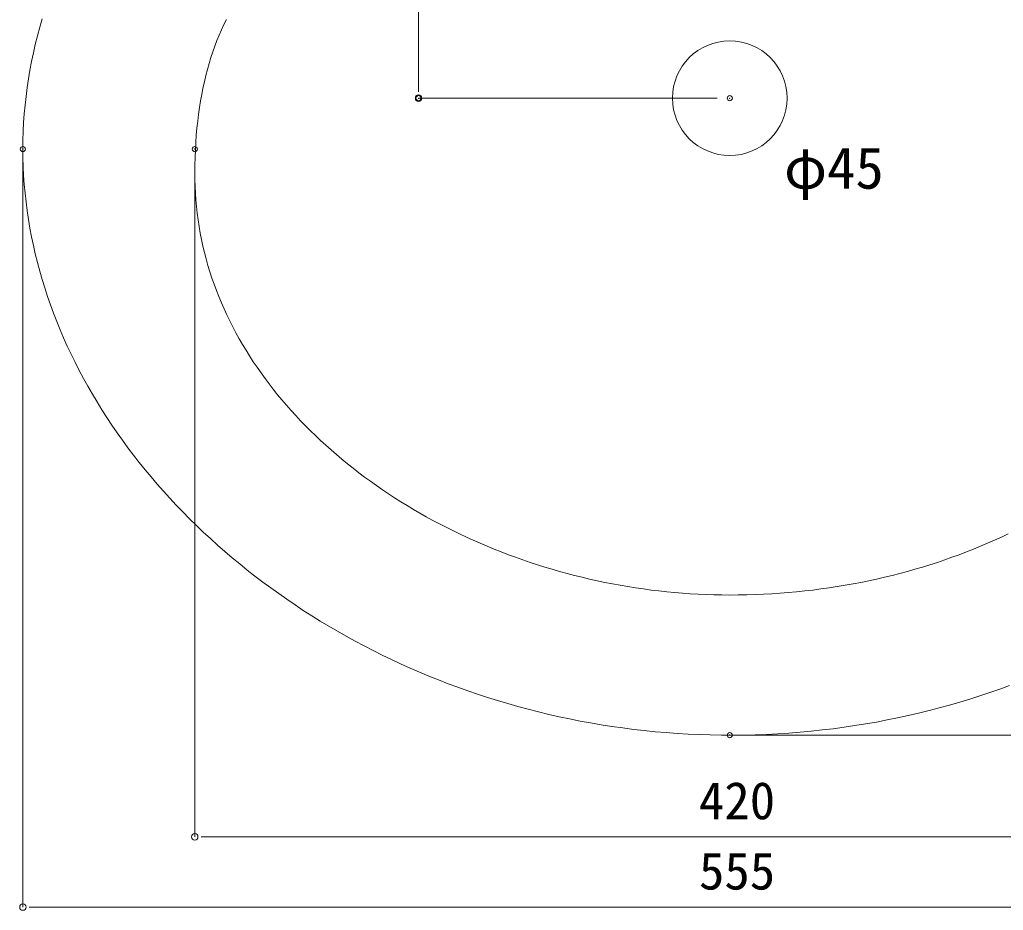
# Model space of a CAD drawing. Units: millimetres, scale not verified. Extents: x -1002 to 1010, y -687 to 676.
# Drawn here: x -805.1 to -419, y -23.5 to 326 of the extents above; entities that cross this region are included whole.
import ezdxf
from ezdxf.enums import TextEntityAlignment as Align

# ---------------------------------------------------------------- set-up
doc = ezdxf.new("R2010")
doc.units = ezdxf.units.MM
doc.header["$LTSCALE"] = 5
doc.header["$PDMODE"] = 32
doc.header["$PDSIZE"] = 2
doc.layers.add('0-0', color=7, linetype='Continuous', lineweight=15)
doc.layers.add('F-0', color=7, linetype='Continuous', lineweight=15)
doc.styles.add('ＭＳ ゴシック', font='')
doc.styles.get('ＭＳ ゴシック').set_extended_font_data('MS Gothic')

# ---------------------------------------------------------------- blocks, each defined once
blk = doc.blocks.new('_DOT_21')
at = {"layer": '0-0'}
blk.add_line((-0.5, 0), (-1, 0), dxfattribs=at)
blk.add_circle((0, 0), 0.25, dxfattribs=at)
blk.add_circle((0, 0), 0.25, dxfattribs=at)

msp = doc.modelspace()

# ---------------------------------------------------------------- linework, layer by layer
at = {"layer": 'F-0'}
for p, q in [((-648.505, 500.216), (-648.505, 300.216)), ((-531.328, 295.216), (-648.505, 295.216)), ((-803.828, 270.216), (-803.828, -22.279)), ((-736.328, 270.216), (-736.328, 5.317)), ((-521.328, 45.216), (-168.539, 45.216)), ((-731.328, 5.317), (-321.328, 5.317)), ((-798.828, -22.279), (-253.828, -22.279))]:
    msp.add_line(p, q, dxfattribs=at)
at = {"layer": 'F-0', "lineweight": 18}
for points in [[(-803.828, 275.217), (-803.793, 278.687), (-803.689, 282.147), (-803.515, 285.607), (-803.273, 289.057), (-802.964, 292.507), (-802.587, 295.937), (-802.143, 299.367), (-801.632, 302.777), (-801.056, 306.187), (-800.415, 309.577), (-799.709, 312.967), (-798.939, 316.337), (-798.106, 319.697), (-797.209, 323.047), (-796.25, 326.377)], [(-732.586, 301.687), (-732.004, 304.117), (-731.381, 306.507), (-730.716, 308.847), (-730.01, 311.157), (-729.262, 313.417), (-728.474, 315.637), (-727.645, 317.807), (-726.776, 319.947), (-725.865, 322.047), (-724.914, 324.097), (-723.923, 326.117)], [(-718.891, 200.827), (-720.166, 203.127), (-721.396, 205.447), (-722.582, 207.787), (-723.723, 210.147), (-724.818, 212.517), (-725.867, 214.907), (-726.868, 217.317), (-727.823, 219.747), (-728.73, 222.187), (-729.589, 224.637), (-730.398, 227.117), (-731.159, 229.607), (-731.869, 232.107), (-732.529, 234.627), (-733.138, 237.157), (-733.696, 239.697), (-734.201, 242.257), (-734.654, 244.837), (-735.054, 247.427), (-735.401, 250.027), (-735.693, 252.637), (-735.931, 255.267), (-736.114, 257.897), (-736.241, 260.547), (-736.312, 263.207), (-736.327, 265.977), (-736.294, 269.007), (-736.219, 271.987), (-736.101, 274.917), (-735.94, 277.797), (-735.736, 280.637), (-735.49, 283.427), (-735.201, 286.167), (-734.871, 288.867), (-734.498, 291.517), (-734.082, 294.127), (-733.625, 296.687), (-733.127, 299.207), (-732.586, 301.687)], [(-783.333, 191.541), (-784.889, 194.717), (-786.387, 197.907), (-787.828, 201.117), (-789.21, 204.347), (-790.533, 207.587), (-791.797, 210.847), (-793.002, 214.127), (-794.145, 217.417), (-795.228, 220.727), (-796.25, 224.047), (-797.209, 227.377), (-798.106, 230.727), (-798.939, 234.087), (-799.709, 237.457), (-800.415, 240.847), (-801.056, 244.237), (-801.632, 247.647), (-802.143, 251.067), (-802.587, 254.487), (-802.964, 257.927), (-803.273, 261.367), (-803.515, 264.817), (-803.689, 268.277), (-803.793, 271.747), (-803.828, 275.217)], [(-640.302, 128.148), (-642.892, 129.524), (-645.457, 130.929), (-647.999, 132.363), (-650.515, 133.825), (-653.006, 135.316), (-655.472, 136.835), (-657.911, 138.381), (-660.323, 139.955), (-662.707, 141.556), (-665.064, 143.184), (-667.392, 144.839), (-669.691, 146.52), (-671.96, 148.227), (-674.2, 149.959), (-676.409, 151.717), (-678.586, 153.501), (-680.733, 155.309), (-682.847, 157.142), (-684.928, 158.999), (-686.976, 160.88), (-688.991, 162.786), (-690.971, 164.714), (-692.916, 166.666), (-694.826, 168.641), (-696.701, 170.638), (-698.539, 172.658), (-700.34, 174.7), (-702.104, 176.763), (-703.83, 178.849), (-705.518, 180.955), (-707.166, 183.083), (-708.775, 185.231), (-710.344, 187.399), (-711.873, 189.588), (-713.361, 191.797), (-714.807, 194.027), (-716.211, 196.267), (-717.573, 198.537), (-718.891, 200.827)], [(-683.736, 87.987), (-687.106, 90.018), (-690.44, 92.089), (-693.737, 94.199), (-696.997, 96.346), (-700.218, 98.532), (-703.401, 100.755), (-706.545, 103.015), (-709.649, 105.311), (-712.713, 107.643), (-715.737, 110.009), (-718.719, 112.411), (-721.66, 114.847), (-724.558, 117.316), (-727.414, 119.818), (-730.226, 122.352), (-732.994, 124.919), (-735.718, 127.517), (-738.397, 130.146), (-741.031, 132.805), (-743.619, 135.494), (-746.16, 138.213), (-748.654, 140.96), (-751.1, 143.735), (-753.498, 146.538), (-755.848, 149.368), (-758.148, 152.225), (-760.399, 155.108), (-762.599, 158.016), (-764.749, 160.949), (-766.847, 163.907), (-768.894, 166.889), (-770.888, 169.894), (-772.829, 172.922), (-774.716, 175.973), (-776.55, 179.045), (-778.329, 182.138), (-780.053, 185.252), (-781.721, 188.387), (-783.333, 191.541)], [(-526.323, 100.21), (-529.433, 100.23), (-532.54, 100.29), (-535.642, 100.391), (-538.741, 100.53), (-541.834, 100.71), (-544.921, 100.928), (-548.003, 101.184), (-551.078, 101.479), (-554.146, 101.813), (-557.206, 102.184), (-560.259, 102.592), (-563.302, 103.038), (-566.337, 103.521), (-569.361, 104.041), (-572.376, 104.597), (-575.38, 105.19), (-578.372, 105.818), (-581.353, 106.482), (-584.321, 107.181), (-587.277, 107.915), (-590.219, 108.684), (-593.148, 109.487), (-596.062, 110.325), (-598.961, 111.197), (-601.844, 112.102), (-604.712, 113.04), (-607.563, 114.012), (-610.397, 115.016), (-613.214, 116.053), (-616.013, 117.122), (-618.793, 118.223), (-621.554, 119.356), (-624.295, 120.52), (-627.016, 121.715), (-629.717, 122.941), (-632.396, 124.198), (-635.054, 125.485), (-637.69, 126.802), (-640.302, 128.148)], [(-417.013, 124.198), (-419.688, 122.941), (-422.389, 121.715), (-425.115, 120.52), (-427.865, 119.356), (-430.639, 118.223), (-433.436, 117.122), (-436.257, 116.053), (-439.101, 115.016), (-441.967, 114.012), (-444.855, 113.04), (-447.764, 112.102)], [(-447.764, 112.102), (-450.695, 111.197), (-453.646, 110.325), (-456.618, 109.487), (-459.609, 108.684), (-462.62, 107.915), (-465.651, 107.181), (-468.7, 106.482), (-471.767, 105.818), (-474.852, 105.19), (-477.955, 104.597), (-481.075, 104.041), (-484.212, 103.521), (-487.364, 103.038), (-490.533, 102.592), (-493.718, 102.184), (-496.917, 101.813), (-500.131, 101.479), (-503.359, 101.184), (-506.601, 100.928), (-509.857, 100.71), (-513.126, 100.53), (-516.407, 100.391), (-519.701, 100.29), (-523.006, 100.23), (-526.323, 100.21)], [(-529.617, 45.233), (-533.989, 45.309), (-538.346, 45.445), (-542.687, 45.641), (-547.011, 45.897), (-551.318, 46.211), (-555.607, 46.583), (-559.878, 47.013), (-564.131, 47.499), (-568.364, 48.043), (-572.577, 48.642), (-576.77, 49.297), (-580.942, 50.007), (-585.092, 50.771), (-589.221, 51.589), (-593.327, 52.461), (-597.41, 53.385), (-601.469, 54.362), (-605.505, 55.39), (-609.515, 56.469), (-613.501, 57.6), (-617.461, 58.78), (-621.395, 60.01), (-625.302, 61.289), (-629.181, 62.616), (-633.033, 63.991), (-636.856, 65.414), (-640.651, 66.884), (-644.416, 68.4), (-648.151, 69.962), (-651.856, 71.57), (-655.529, 73.222), (-659.171, 74.918), (-662.781, 76.659), (-666.358, 78.442), (-669.902, 80.268), (-673.413, 82.136), (-676.889, 84.045), (-680.33, 85.996), (-683.736, 87.987)], [(-416.48, 64.697), (-420.334, 63.298), (-424.218, 61.946), (-428.131, 60.643), (-432.074, 59.389), (-436.046, 58.183), (-440.045, 57.028), (-444.073, 55.923), (-448.127, 54.869), (-452.209, 53.867), (-456.316, 52.916), (-460.449, 52.019), (-464.608, 51.174), (-468.792, 50.382), (-472.999, 49.645), (-477.231, 48.963), (-481.486, 48.336), (-485.763, 47.764), (-490.063, 47.249), (-494.385, 46.79), (-498.729, 46.389), (-503.093, 46.046), (-507.477, 45.762), (-511.882, 45.536), (-516.306, 45.369), (-520.749, 45.263), (-525.21, 45.217), (-529.617, 45.233)]]:
    msp.add_lwpolyline(points, dxfattribs=at)
at = {"layer": 'F-0'}
msp.add_circle((-526.328, 295.216), 22.5, dxfattribs=at)
for p in [(-648.505, 295.216), (-526.328, 295.216), (-803.828, 275.216), (-736.328, 275.216), (-526.328, 45.216)]:
    msp.add_point(p, dxfattribs=at)

# ---------------------------------------------------------------- block references
at = {"layer": 'F-0', "xscale": 5, "yscale": 5}
for p, rotation in [((-648.505, 295.216), 270), ((-736.328, 5.317), 180), ((-803.828, -22.279), 180)]:
    msp.add_blockref('_DOT_21', p, dxfattribs=dict(at, rotation=rotation))

# ---------------------------------------------------------------- texts
at = {"layer": 'F-0', "style": 'ＭＳ ゴシック'}
for s, height, p in [('φ45', 16.35, (-505.031, 254.781)), ('420', 14.66, (-538.447, 7.817)), ('555', 14.66, (-538.415, -19.779))]:
    msp.add_text(s, height=height, dxfattribs=at).set_placement(p, align=Align.BOTTOM_LEFT)

doc.saveas('drawing.dxf')
